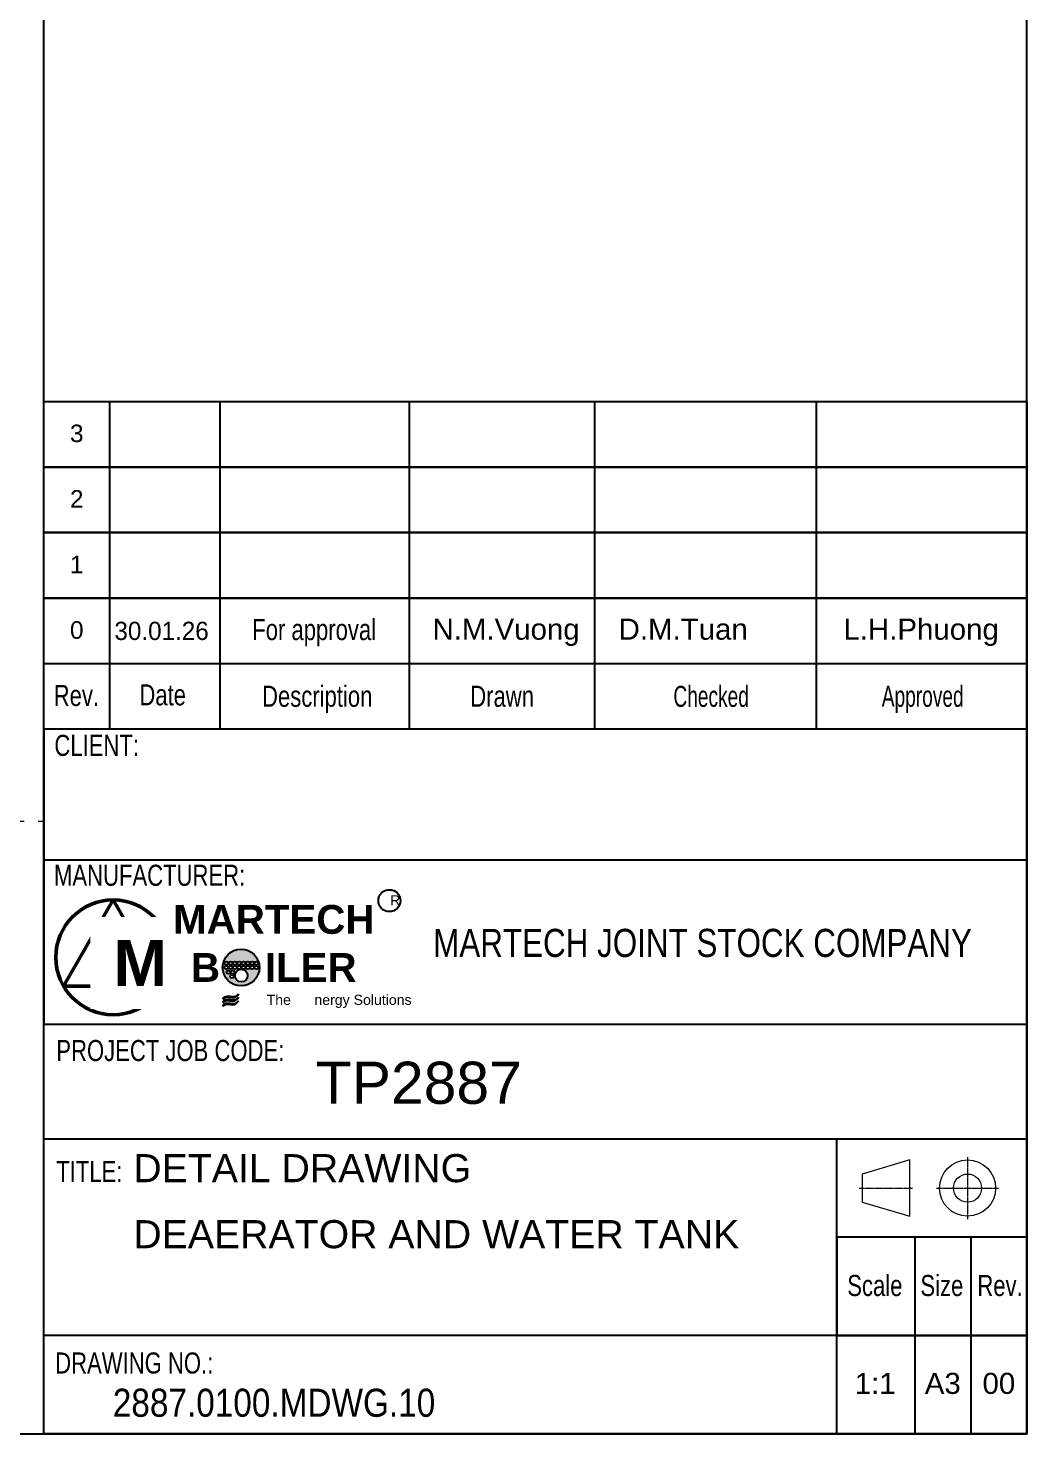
# Model space of a CAD drawing. Header units: millimetres. Extents: x -46397 to 283259, y -8690 to 23983.
# Drawn here: x 114738 to 116490, y -1737 to 728 of the extents above; entities that cross this region are included whole.
import ezdxf
from ezdxf.enums import TextEntityAlignment as Align

# ---------------------------------------------------------------- set-up
doc = ezdxf.new("R2010")
doc.units = ezdxf.units.MM
doc.linetypes.add('CENTER', pattern=[2, 1.25, -0.25, 0.25, -0.25])
doc.layers.get('Defpoints').update_dxf_attribs({"lineweight": 0})
for name, color, linetype, lineweight in [('DAM_8', 1, 'Continuous', 25), ('DCenterline8', 8, 'CENTER', 5), ('Dtext', 255, 'Continuous', 20), ('PHANTOM 2', 8, 'Continuous', 0), ('ĐƯỜNG TÂM', 8, 'CENTER', 5)]:
    doc.layers.add(name, color=color, linetype=linetype, lineweight=lineweight)
doc.styles.add('Chu va so', font='arial.ttf')
doc.styles.add('GHI CHÚ 1', font='isocp_IV25.ttf', dxfattribs={"width": 0.8})
doc.styles.add('TCVN', font='arial.ttf')
doc.styles.add('TEXT', font='arial.ttf', dxfattribs={"height": 124})
doc.dimstyles.new('1-30SCALE$4', dxfattribs={"dimtxt": 75, "dimasz": 75, "dimexe": 37.5, "dimexo": 30, "dimgap": 30, "dimtad": 1, "dimtoh": 1, "dimdec": 0, "dimdsep": 46, "dimtxsty": 'GHI CHÚ 1', "dimcen": 0.09, "dimclrd": 256, "dimclre": 256, "dimclrt": 2, "dimadec": 0, "dimazin": 0, "dimtfac": 1, "dimtdec": 0, "dimtofl": 0, "dimtmove": 0, "dimatfit": 3, "dimfxl": 1, "dimlwd": 0, "dimlwe": 0, "dimarcsym": 0})

# ---------------------------------------------------------------- blocks, each defined once
blk = doc.blocks.new('*D457')
at = {"layer": 'Defpoints', "color": 0, "transparency": 16777216}
for p in [(114239.4, 1945.8, -3), (114789.8, -155.3, -3)]:
    blk.add_point(p, dxfattribs=at)
at = {"layer": 'PHANTOM 2', "linetype": 'Continuous', "lineweight": 0, "transparency": 16777216}
for p, q in [((114096.4, 2014.1), (114221.5, 2014.1)), ((114221.5, 2014.1), (114230.5, 1979.7))]:
    blk.add_line(p, q, dxfattribs=at)
at = {"layer": 'PHANTOM 2', "lineweight": 0, "transparency": 16777216}
for p, q in [((114789.7, -155.3), (114789.8, -155.3)), ((114789.8, -155.4), (114789.8, -155.2))]:
    blk.add_line(p, q, dxfattribs=at)
at = {"layer": 'PHANTOM 2', "transparency": 16777216}
blk.add_solid([(114236.2, 1981.2), (114224.9, 1978.2), (114239.4, 1945.8)], dxfattribs=at)
at = {"layer": 'PHANTOM 2', "color": 2, "transparency": 16777216, "insert": (114151.4, 2050), "char_height": 40, "attachment_point": 5, "style": 'GHI CHÚ 1'}
blk.add_mtext('R1086', dxfattribs=at)
blk = doc.blocks.new('*U1822')
at = {"lineweight": 25}
for p, q in [((6009.7, 1992.7, 0), (6009.7, 1360.1, 0.1)), ((6222.9, 1992.7, 0), (6222.9, 1360.1, 0.1)), ((6588.1, 1992.7, 0), (6588.1, 1360.1, 0.1)), ((6946.2, 1992.7, 0), (6946.2, 1360.1, 0.1)), ((7374.2, 1992.7, 0), (7374.2, 1360.1, 0.1)), ((5883.2, 1108), (7781, 1108)), ((7564.7, 379.6, 0), (7564.7, 0)), ((7673.2, 0), (7673.2, 379.6, 0))]:
    blk.add_line(p, q, dxfattribs=at)
for points in [[(0, 0), (7781, 0), (7781, 5097), (0, 5097)], [(0, 0), (5883.2, 0), (5883.2, 5097), (0, 5097)], [(5883.2, 1992.7), (7781, 1992.7), (7781, 0), (5883.2, 0)], [(5883.2, 1992.7), (7781, 1992.7), (7781, 1866.2), (5883.2, 1866.2)], [(5883.2, 1866.2), (7781, 1866.2), (7781, 1739.7), (5883.2, 1739.7)], [(5883.2, 1739.7), (7781, 1739.7), (7781, 1613.1), (5883.2, 1613.1)], [(5883.2, 1613.1), (7781, 1613.1), (7781, 1486.6), (5883.2, 1486.6)], [(5883.2, 790.8), (7781, 790.8), (7781, 1360.1), (5883.2, 1360.1)], [(5883.2, 569.3), (7781, 569.3), (7781, 189.8), (5883.2, 189.8)], [(7414.2, 569.3), (7781, 569.3), (7781, 0), (7414.2, 0)]]:
    blk.add_lwpolyline(points, close=True, dxfattribs=at)
at = {"lineweight": 50}
blk.add_lwpolyline([(6016.8, 1030.6), (5921, 864.5), (6112.7, 864.5)], close=True, dxfattribs=at)
at = {"color": 2, "lineweight": 20, "elevation": 0}
blk.add_lwpolyline([(7463.3, 447.3), (7554.9, 420.2), (7554.9, 528.7), (7463.3, 501.6)], close=True, dxfattribs=at)
at = {"lineweight": 25, "elevation": 0}
blk.add_lwpolyline([(7414.2, 189.8), (7781, 189.8), (7781, 379.6), (7414.2, 379.6)], close=True, dxfattribs=at)
at = {"lineweight": 50}
blk.add_circle((6016.8, 919.9), 110.7, dxfattribs=at)
at = {"color": 2, "lineweight": 20}
for radius in [54.2, 27.1]:
    blk.add_circle((7666.5, 474.5, 0), radius, dxfattribs=at)
at = {"layer": 'DCenterline8', "lineweight": 0, "ltscale": 2}
for p, q in [((7666.5, 534.1, 0), (7666.5, 414.8, 0)), ((7606.8, 474.5, 0), (7726.1, 474.5, 0))]:
    blk.add_line(p, q, dxfattribs=at)
at = {"layer": 'DCenterline8', "lineweight": 0}
blk.add_line((7457.2, 474.5, 0), (7559.9, 474.5, 0), dxfattribs=at)
at = {"color": 5, "style": 'Chu va so'}
for s, height, width, p in [('For approval', 40.667, 0.75, (6404.9, 1532.3, 0)), ('Rev.', 40.67, 0.75, (5945.8, 1405.1)), ('Date', 40.67, 0.75, (6112.4, 1406.3, 0.1)), ('Description', 40.667, 0.75, (6410.8, 1403.6, 0)), ('Drawn', 40.67, 0.75, (6767.8, 1403.6, 0)), ('Checked', 40.67, 0.65, (7171.4, 1403.4)), ('Approved', 40.67, 0.65, (7579.9, 1403.6, 0)), ('CLIENT:', 40.67, 0.75, (5985, 1308.8, 0.3)), ('PROJECT JOB CODE:', 40.667, 0.75, (6127.2, 719.7)), ('TITLE:', 40.67, 0.75, (5970.8, 486.2, 0.4)), ('Scale', 40.67, 0.75, (7487.5, 266.1, 0)), ('Size', 40.67, 0.75, (7616.9, 266.1, 0)), ('Rev. ', 40.67, 0.75, (7735.1, 266.1, 0)), ('DRAWING NO.:', 40.667, 0.75, (6057.5, 116.5, 0.4))]:
    blk.add_text(s, height=height, dxfattribs=dict(at, width=width)).set_placement(p, align=Align.CENTER)
at = {"color": 5, "lineweight": 25, "insert": (6528.1, 947.4, 0), "char_height": 54.223, "width": 1253.476, "attachment_point": 4, "style": 'Chu va so'}
blk.add_mtext('\\pxqc;{\\W0.8;MARTECH JOINT STOCK COMPANY}', dxfattribs=at)
at = {"layer": 'Dtext', "ltscale": 0.1}
for tag, p, height, style in [('REV_3', (5933.4, 1914.4), 33.9, 'TCVN'), ('FOR_APPROVAL3', (6272.3, 1912.1, -0.3), 40.7, 'TCVN'), ('REV_2', (5933.4, 1787.9), 33.9, 'TCVN'), ('FOR_APPROVAL2', (6272.3, 1785.5, -0.3), 40.7, 'TCVN'), ('REV_1', (5933.4, 1661.4), 33.9, 'TCVN'), ('FOR_APPROVAL1', (6272.3, 1659, -0.3), 40.7, 'TCVN'), ('NGUOI_VE', (6633.4, 1533.1, -0.3), 40.7, 'TCVN'), ('NGUOI_KIEM_2', (6992.7, 1533.1, -0.3), 40.7, 'TCVN'), ('NGUOI_DUYET', (7426.8, 1533.1, -0.3), 40.7, 'TCVN'), ('REV_0', (5933.4, 1534.9), 33.9, 'TCVN'), ('1.1_A4', (7448.6, 77.2, -0.3), 40.7, 'Chu va so'), ('A4_A4', (7583.9, 77.2, -0.3), 40.7, 'Chu va so'), ('REV.', (7695.4, 77.2, -0.3), 40.7, 'Chu va so')]:
    blk.add_attdef(tag, p, '', height=height, dxfattribs=dict(at, style=style))
for tag, p, height, style, width in [('NGAY_REV03', (6019.2, 1912.1, -0.3), 35.2, 'TCVN', 0.95), ('NGAY_REV02', (6019.2, 1785.5, -0.3), 35.2, 'TCVN', 0.95), ('NGAY_REV01', (6019.2, 1659, -0.3), 35.2, 'TCVN', 0.95), ('NGAY_REV0', (6019.2, 1532.5, -0.3), 35.2, 'TCVN', 0.95), ('DWD.NO', (6016.1, 33, -0.3), 54.2, 'Chu va so', 0.85)]:
    blk.add_attdef(tag, p, '', height=height, dxfattribs=dict(at, style=style, width=width))
at = {"layer": 'Dtext', "lineweight": 25, "ltscale": 0.1, "style": 'Chu va so'}
for tag, p, height in [('PROJECT_CODE', (6408, 637.1), 81.3), ('TITLE1', (6055.8, 485.9, -0.3), 54.2), ('TITLE2', (6055.8, 358.4, -0.3), 54.2), ('TITLE3', (6055.8, 231.9, -0.3), 54.2)]:
    blk.add_attdef(tag, p, '', height=height, dxfattribs=at)
at = {"insert": (6017.3, 953.5), "char_height": 89.09, "attachment_point": 1, "style": 'TEXT', "bg_fill": 2}
blk.add_mtext('\\pxqc;{\\fArial|b1|i0|c0|p34;M}', dxfattribs=at)
at = {"insert": (6135.2, 1021), "char_height": 55.681, "width": 383.487, "attachment_point": 1, "style": 'TEXT', "bg_fill": 2}
blk.add_mtext('\\pxqc;{\\fArial|b1|i0|c0|p34;MARTECH\\PB    ILER}', dxfattribs=at)
h = blk.add_hatch(color=256)
h.dxf.hatch_style = 1
edge = h.paths.add_edge_path()
edge.add_spline(control_points=[(6228.5, 832.7), (6230.1, 833.9), (6236.7, 838.8), (6250.6, 832), (6257.1, 839.9), (6259.5, 842.8)], knot_values=[0, 0, 0, 0, 0.315535, 1.31207, 1.873609, 1.873609, 1.873609, 1.873609], degree=3, periodic=0)
edge.add_spline(control_points=[(6259.5, 842.8), (6257.6, 841), (6250.2, 834.2), (6234.8, 842.3), (6229.5, 834.3), (6228.5, 832.7)], knot_values=[0, 0, 0, 0, 0.411397, 1.576501, 1.877595, 1.877595, 1.877595, 1.877595], degree=3, periodic=0)
edge = h.paths.add_edge_path()
edge.add_spline(control_points=[(6228.5, 825.8), (6230.1, 827), (6236.7, 831.9), (6250.6, 825.1), (6257.1, 833), (6259.5, 835.9)], knot_values=[0, 0, 0, 0, 0.315535, 1.31207, 1.873609, 1.873609, 1.873609, 1.873609], degree=3, periodic=0)
edge.add_spline(control_points=[(6259.5, 835.9), (6257.6, 834.1), (6250.2, 827.3), (6234.8, 835.4), (6229.5, 827.4), (6228.5, 825.8)], knot_values=[0, 0, 0, 0, 0.411397, 1.576501, 1.877595, 1.877595, 1.877595, 1.877595], degree=3, periodic=0)
at = {"color": 7}
for centre, radius in [((6235.2, 908.7), 3.37), ((6235.2, 900.4), 3.37), ((6243.5, 908.7), 3.37), ((6243.5, 900.4), 3.37), ((6251.8, 908.7), 3.37), ((6251.8, 900.4), 3.37), ((6264.3, 884.7), 12.1), ((6260, 908.7), 3.37), ((6260, 900.4), 3.37), ((6268.5, 908.7), 3.37), ((6268.5, 900.4), 3.37), ((6276.8, 908.7), 3.37), ((6276.8, 900.4), 3.37), ((6285.1, 908.7), 3.37), ((6285.1, 900.4), 3.37), ((6293.3, 908.7), 3.37), ((6293.3, 900.4), 3.37), ((6239.1, 891.2), 3.37), ((6246, 882.9), 3.37), ((6247.4, 891.2), 3.37)]:
    blk.add_circle(centre, radius, dxfattribs=at)
for points in [[(6228.5, 839.2), (6232, 843.5), (6253.3, 844.9), (6259.5, 849.3)], [(6228.5, 839.2), (6233.4, 842.2), (6251.8, 842.4), (6259.5, 849.3)], [(6228.5, 832.7), (6232, 837), (6253.3, 838.4), (6259.5, 842.8)], [(6228.5, 832.7), (6233.4, 835.7), (6251.8, 836), (6259.5, 842.8)], [(6228.5, 825.8), (6232, 830.1), (6253.3, 831.5), (6259.5, 835.9)], [(6228.5, 825.8), (6233.4, 828.8), (6251.8, 829.1), (6259.5, 835.9)]]:
    blk.add_spline(points, degree=3)
at = {"color": 5, "style": 'Chu va so', "width": 0.75}
blk.add_text('MANUFACTURER:', height=40.667, dxfattribs=at).set_placement((6087.2, 1058, 0.3), align=Align.CENTER)
at = {"attachment_point": 1, "style": 'TEXT', "bg_fill": 2}
for s, insert, char_height in [('\\pxqc;R', (6551.6, 1039.7), 19.49), ('\\pxqc;The      nergy Solutions', (6313.1, 847.6), 19.488)]:
    blk.add_mtext(s, dxfattribs=dict(at, insert=insert, char_height=char_height))
at = {"layer": 'DAM_8'}
h = blk.add_hatch(color=7, dxfattribs=at)
edge = h.paths.add_edge_path()
edge.add_arc((6263.7, 900.3), 35.5, 191.4592, 461.3375)
edge.add_arc((6263.7, 900.3), 35.5, 101.3375, 191.4592)
edge = h.paths.add_edge_path(flags=16)
edge.add_arc((6246, 882.9), 3.37, -289.458, 11.4592, ccw=False)
edge.add_arc((6246, 882.9), 3.37, 11.4592, 70.542, ccw=False)
edge = h.paths.add_edge_path(flags=16)
edge.add_arc((6293.3, 900.4), 3.37, -211.5113, 11.4592, ccw=False)
edge.add_arc((6293.3, 900.4), 3.37, 11.4592, 148.4887, ccw=False)
edge = h.paths.add_edge_path(flags=16)
edge.add_arc((6239.1, 891.2), 3.37, -304.2526, 11.4592, ccw=False)
edge.add_arc((6239.1, 891.2), 3.37, 11.4592, 55.7474, ccw=False)
edge = h.paths.add_edge_path(flags=16)
edge.add_arc((6293.3, 908.7), 3.37, -200.2428, 11.4592, ccw=False)
edge.add_arc((6293.3, 908.7), 3.37, 11.4592, 159.7572, ccw=False)
edge = h.paths.add_edge_path(flags=16)
edge.add_arc((6285.1, 900.4), 3.37, -219.051, 11.4592, ccw=False)
edge.add_arc((6285.1, 900.4), 3.37, 11.4592, 140.949, ccw=False)
edge = h.paths.add_edge_path(flags=16)
edge.add_arc((6247.4, 891.2), 3.37, -292.0311, 11.4592, ccw=False)
edge.add_arc((6247.4, 891.2), 3.37, 11.4592, 67.9689, ccw=False)
edge = h.paths.add_edge_path(flags=16)
edge.add_arc((6235.2, 900.4), 3.37, -319.4544, 11.4592, ccw=False)
edge.add_arc((6235.2, 900.4), 3.37, 11.4592, 40.5456, ccw=False)
edge = h.paths.add_edge_path(flags=16)
edge.add_arc((6285.1, 908.7), 3.37, -206.0119, 11.4592, ccw=False)
edge.add_arc((6285.1, 908.7), 3.37, 11.4592, 153.9881, ccw=False)
edge = h.paths.add_edge_path(flags=16)
edge.add_arc((6264.3, 884.7), 12.1, -262.499, 11.4592, ccw=False)
edge.add_arc((6264.3, 884.7), 12.1, 11.4592, 97.501, ccw=False)
edge = h.paths.add_edge_path(flags=16)
edge.add_arc((6235.2, 908.7), 3.37, -332.7707, 11.4592, ccw=False)
edge.add_arc((6235.2, 908.7), 3.37, 11.4592, 27.2293, ccw=False)
edge = h.paths.add_edge_path(flags=16)
edge.add_arc((6276.8, 900.4), 3.37, -230.166, 11.4592, ccw=False)
edge.add_arc((6276.8, 900.4), 3.37, 11.4592, 129.834, ccw=False)
edge = h.paths.add_edge_path(flags=16)
edge.add_arc((6243.5, 900.4), 3.37, -307.6137, 11.4592, ccw=False)
edge.add_arc((6243.5, 900.4), 3.37, 11.4592, 52.3863, ccw=False)
edge = h.paths.add_edge_path(flags=16)
edge.add_arc((6268.5, 900.4), 3.37, -246.4575, 11.4592, ccw=False)
edge.add_arc((6268.5, 900.4), 3.37, 11.4592, 113.5425, ccw=False)
edge = h.paths.add_edge_path(flags=16)
edge.add_arc((6251.8, 900.4), 3.37, -290.4056, 11.4592, ccw=False)
edge.add_arc((6251.8, 900.4), 3.37, 11.4592, 69.5944, ccw=False)
edge = h.paths.add_edge_path(flags=16)
edge.add_arc((6276.8, 908.7), 3.37, -215.7954, 11.4592, ccw=False)
edge.add_arc((6276.8, 908.7), 3.37, 11.4592, 144.2046, ccw=False)
edge = h.paths.add_edge_path(flags=16)
edge.add_arc((6260, 900.4), 3.37, -268.4837, 11.4592, ccw=False)
edge.add_arc((6260, 900.4), 3.37, 11.4592, 91.5163, ccw=False)
edge = h.paths.add_edge_path(flags=16)
edge.add_arc((6243.5, 908.7), 3.37, -322.0207, 11.4592, ccw=False)
edge.add_arc((6243.5, 908.7), 3.37, 11.4592, 37.9793, ccw=False)
edge = h.paths.add_edge_path(flags=16)
edge.add_arc((6260, 908.7), 3.37, -267.4803, 11.4592, ccw=False)
edge.add_arc((6260, 908.7), 3.37, 11.4592, 92.5197, ccw=False)
edge = h.paths.add_edge_path(flags=16)
edge.add_arc((6268.5, 908.7), 3.37, -234.0834, 11.4592, ccw=False)
edge.add_arc((6268.5, 908.7), 3.37, 11.4592, 125.9166, ccw=False)
edge = h.paths.add_edge_path(flags=16)
edge.add_arc((6251.8, 908.7), 3.37, -301.7345, 11.4592, ccw=False)
edge.add_arc((6251.8, 908.7), 3.37, 11.4592, 58.2655, ccw=False)
blk.add_circle((6550.2, 1029.4), 21.2)
at = {"color": 7}
blk.add_circle((6263.7, 900.3), 35.5, dxfattribs=at)

msp = doc.modelspace()

# ---------------------------------------------------------------- linework, layer by layer
at = {"layer": 'ĐƯỜNG TÂM', "ltscale": 100}
msp.add_line((112806.2, -663.04), (114766.17, -663.04), dxfattribs=at)

# ---------------------------------------------------------------- dimensions: what is measured, and where the dimension line sits
at = {"layer": 'PHANTOM 2'}
dim = msp.add_radius_dim(center=(114789.75, -155.27, -3), mpoint=(114239.38, 1945.84, -3), dimstyle='1-30SCALE$4', override={"dimtxt": 40, "dimasz": 35, "dimexe": 15, "dimexo": 15, "dimgap": 15, "dimlfac": 0.5, "dimtmove": 1}, dxfattribs=at)
dim.commit()
dim.dimension.update_dxf_attribs({"geometry": '*D457', "text_midpoint": (114221.49, 2014.14), "dimtype": 164})

# ---------------------------------------------------------------- next in the draw order: block references
ref = msp.add_blockref('*U1822', (109421.51, -1737.47), dxfattribs=dict(xscale=0.9084576280678549, yscale=0.9084576280678549, zscale=0.9084576280678549))
ref.add_attrib('PROJECT_CODE', 'TP2887', (115242.9, -1158.67), dxfattribs={"layer": 'Dtext', "lineweight": 25, "ltscale": 0.1, "height": 73.889, "style": 'Chu va so'})
ref.add_attrib('TITLE1', 'DETAIL DRAWING', (114922.9, -1296.07, -0.29), dxfattribs={"layer": 'Dtext', "lineweight": 25, "ltscale": 0.1, "height": 49.2594, "style": 'Chu va so'})
ref.add_attrib('TITLE2', 'DEAERATOR AND WATER TANK', (114922.9, -1411.9, -0.29), dxfattribs={"layer": 'Dtext', "lineweight": 25, "ltscale": 0.1, "height": 49.2594, "style": 'Chu va so'})
ref.add_attrib('DWD.NO', '2887.0100.MDWG.10', (114886.88, -1707.5, -0.29), dxfattribs={"layer": 'Dtext', "ltscale": 0.1, "height": 49.2594, "style": 'Chu va so', "width": 0.85})
ref.add_attrib('1.1_A4', '1:1', (116188.26, -1667.36, -0.29), dxfattribs={"layer": 'Dtext', "ltscale": 0.1, "height": 36.945, "style": 'Chu va so'})
ref.add_attrib('A4_A4', 'A3', (116311.2, -1667.36, -0.29), dxfattribs={"layer": 'Dtext', "ltscale": 0.1, "height": 36.945, "style": 'Chu va so'})
ref.add_attrib('REV.', '00', (116412.44, -1667.36, -0.29), dxfattribs={"layer": 'Dtext', "ltscale": 0.1, "height": 36.945, "style": 'Chu va so'})
ref.add_attrib('REV_0', '0', (114811.71, -343.1), dxfattribs={"layer": 'Dtext', "ltscale": 0.1, "height": 30.79, "style": 'TCVN'})
ref.add_attrib('NGAY_REV0', '30.01.26', (114889.74, -345.27, -0.3), dxfattribs={"layer": 'Dtext', "ltscale": 0.1, "height": 32.019, "style": 'TCVN', "width": 0.95})
ref.add_attrib('NGUOI_VE', 'N.M.Vuong', (115447.64, -344.75, -0.26), dxfattribs={"layer": 'Dtext', "ltscale": 0.1, "height": 36.945, "style": 'TCVN'})
ref.add_attrib('NGUOI_KIEM_2', 'D.M.Tuan', (115774.12, -344.75, -0.3), dxfattribs={"layer": 'Dtext', "ltscale": 0.1, "height": 36.945, "style": 'TCVN'})
ref.add_attrib('NGUOI_DUYET', 'L.H.Phuong', (116168.48, -344.75, -0.3), dxfattribs={"layer": 'Dtext', "ltscale": 0.1, "height": 36.945, "style": 'TCVN'})
ref.add_attrib('REV_1', '1', (114811.71, -228.16), dxfattribs={"layer": 'Dtext', "ltscale": 0.1, "height": 30.79, "style": 'TCVN'})
ref.add_attrib('REV_2', '2', (114811.71, -113.23), dxfattribs={"layer": 'Dtext', "ltscale": 0.1, "height": 30.79, "style": 'TCVN'})
ref.add_attrib('REV_3', '3', (114811.71, 1.71), dxfattribs={"layer": 'Dtext', "ltscale": 0.1, "height": 30.79, "style": 'TCVN'})

doc.saveas('drawing.dxf')
